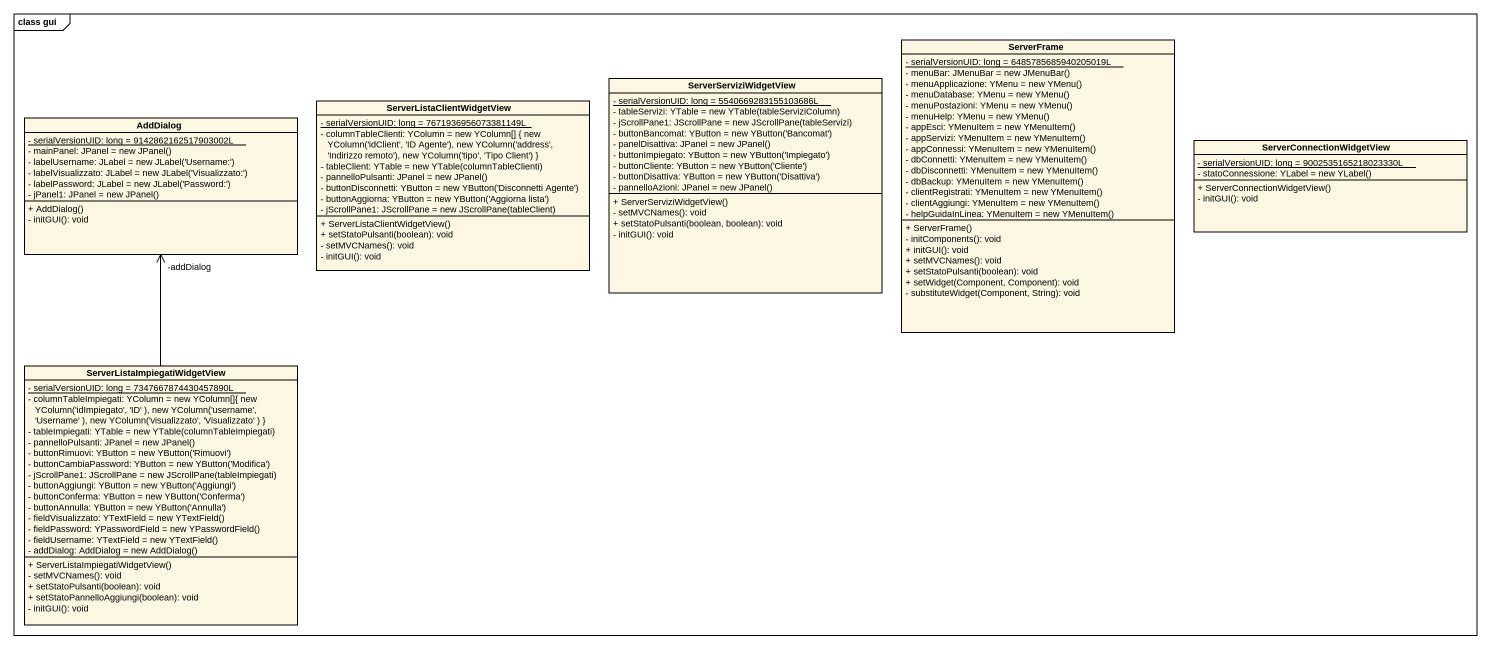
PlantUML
@startuml
mainframe class gui
hide circle
hide empty members
skinparam classAttributeIconSize 0
class ServerFrame {
  {static} - serialVersionUID: long = 6485785685940205019L
  {field} - menuBar: JMenuBar = new JMenuBar()
  {field} - menuApplicazione: YMenu = new YMenu()
  {field} - menuDatabase: YMenu = new YMenu()
  {field} - menuPostazioni: YMenu = new YMenu()
  {field} - menuHelp: YMenu = new YMenu()
  {field} - appEsci: YMenuItem = new YMenuItem()
  {field} - appServizi: YMenuItem = new YMenuItem()
  {field} - appConnessi: YMenuItem = new YMenuItem()
  {field} - dbConnetti: YMenuItem = new YMenuItem()
  {field} - dbDisconnetti: YMenuItem = new YMenuItem()
  {field} - dbBackup: YMenuItem = new YMenuItem()
  {field} - clientRegistrati: YMenuItem = new YMenuItem()
  {field} - clientAggiungi: YMenuItem = new YMenuItem()
  {field} - helpGuidaInLinea: YMenuItem = new YMenuItem()
  + ServerFrame()
  - initComponents(): void
  + initGUI(): void
  + setMVCNames(): void
  + setStatoPulsanti(boolean): void
  + setWidget(Component, Component): void
  - substituteWidget(Component, String): void
}
class ServerListaClientWidgetView {
  {static} - serialVersionUID: long = 7671936956073381149L
  {field} - columnTableClienti: YColumn = new YColumn[] { new YColumn('idClient', 'ID Agente'), new YColumn('address', 'Indirizzo remoto'), new YColumn('tipo', 'Tipo Client') }
  {field} - tableClient: YTable = new YTable(columnTableClienti)
  {field} - pannelloPulsanti: JPanel = new JPanel()
  {field} - buttonDisconnetti: YButton = new YButton('Disconnetti Agente')
  {field} - buttonAggiorna: YButton = new YButton('Aggiorna lista')
  {field} - jScrollPane1: JScrollPane = new JScrollPane(tableClient)
  + ServerListaClientWidgetView()
  + setStatoPulsanti(boolean): void
  - setMVCNames(): void
  - initGUI(): void
}
class ServerServiziWidgetView {
  {static} - serialVersionUID: long = 5540669283155103686L
  {field} - tableServizi: YTable = new YTable(tableServiziColumn)
  {field} - jScrollPane1: JScrollPane = new JScrollPane(tableServizi)
  {field} - buttonBancomat: YButton = new YButton('Bancomat')
  {field} - panelDisattiva: JPanel = new JPanel()
  {field} - buttonImpiegato: YButton = new YButton('Impiegato')
  {field} - buttonCliente: YButton = new YButton('Cliente')
  {field} - buttonDisattiva: YButton = new YButton('Disattiva')
  {field} - pannelloAzioni: JPanel = new JPanel()
  + ServerServiziWidgetView()
  - setMVCNames(): void
  + setStatoPulsanti(boolean, boolean): void
  - initGUI(): void
}
class AddDialog {
  {static} - serialVersionUID: long = 9142862162517903002L
  {field} - mainPanel: JPanel = new JPanel()
  {field} - labelUsername: JLabel = new JLabel('Username:')
  {field} - labelVisualizzato: JLabel = new JLabel('Visualizzato:')
  {field} - labelPassword: JLabel = new JLabel('Password:')
  {field} - jPanel1: JPanel = new JPanel()
  + AddDialog()
  - initGUI(): void
}
class ServerConnectionWidgetView {
  {static} - serialVersionUID: long = 9002535165218023330L
  {field} - statoConnessione: YLabel = new YLabel()
  + ServerConnectionWidgetView()
  - initGUI(): void
}
class "ServerListaImpiegatiWidgetView" as ServerListaImpiegatiWidgetVi {
  {static} - serialVersionUID: long = 7347667874430457890L
  {field} - columnTableImpiegati: YColumn = new YColumn[]{ new YColumn('idImpiegato', 'ID' ), new YColumn('username', 'Username' ), new YColumn('visualizzato', 'Visualizzato' ) }
  {field} - tableImpiegati: YTable = new YTable(columnTableImpiegati)
  {field} - pannelloPulsanti: JPanel = new JPanel()
  {field} - buttonRimuovi: YButton = new YButton('Rimuovi')
  {field} - buttonCambiaPassword: YButton = new YButton('Modifica')
  {field} - jScrollPane1: JScrollPane = new JScrollPane(tableImpiegati)
  {field} - buttonAggiungi: YButton = new YButton('Aggiungi')
  {field} - buttonConferma: YButton = new YButton('Conferma')
  {field} - buttonAnnulla: YButton = new YButton('Annulla')
  {field} - fieldVisualizzato: YTextField = new YTextField()
  {field} - fieldPassword: YPasswordField = new YPasswordField()
  {field} - fieldUsername: YTextField = new YTextField()
  {field} - addDialog: AddDialog = new AddDialog()
  + ServerListaImpiegatiWidgetView()
  - setMVCNames(): void
  + setStatoPulsanti(boolean): void
  + setStatoPannelloAggiungi(boolean): void
  - initGUI(): void
}
ServerListaImpiegatiWidgetVi -up-> "-addDialog" AddDialog
@enduml
